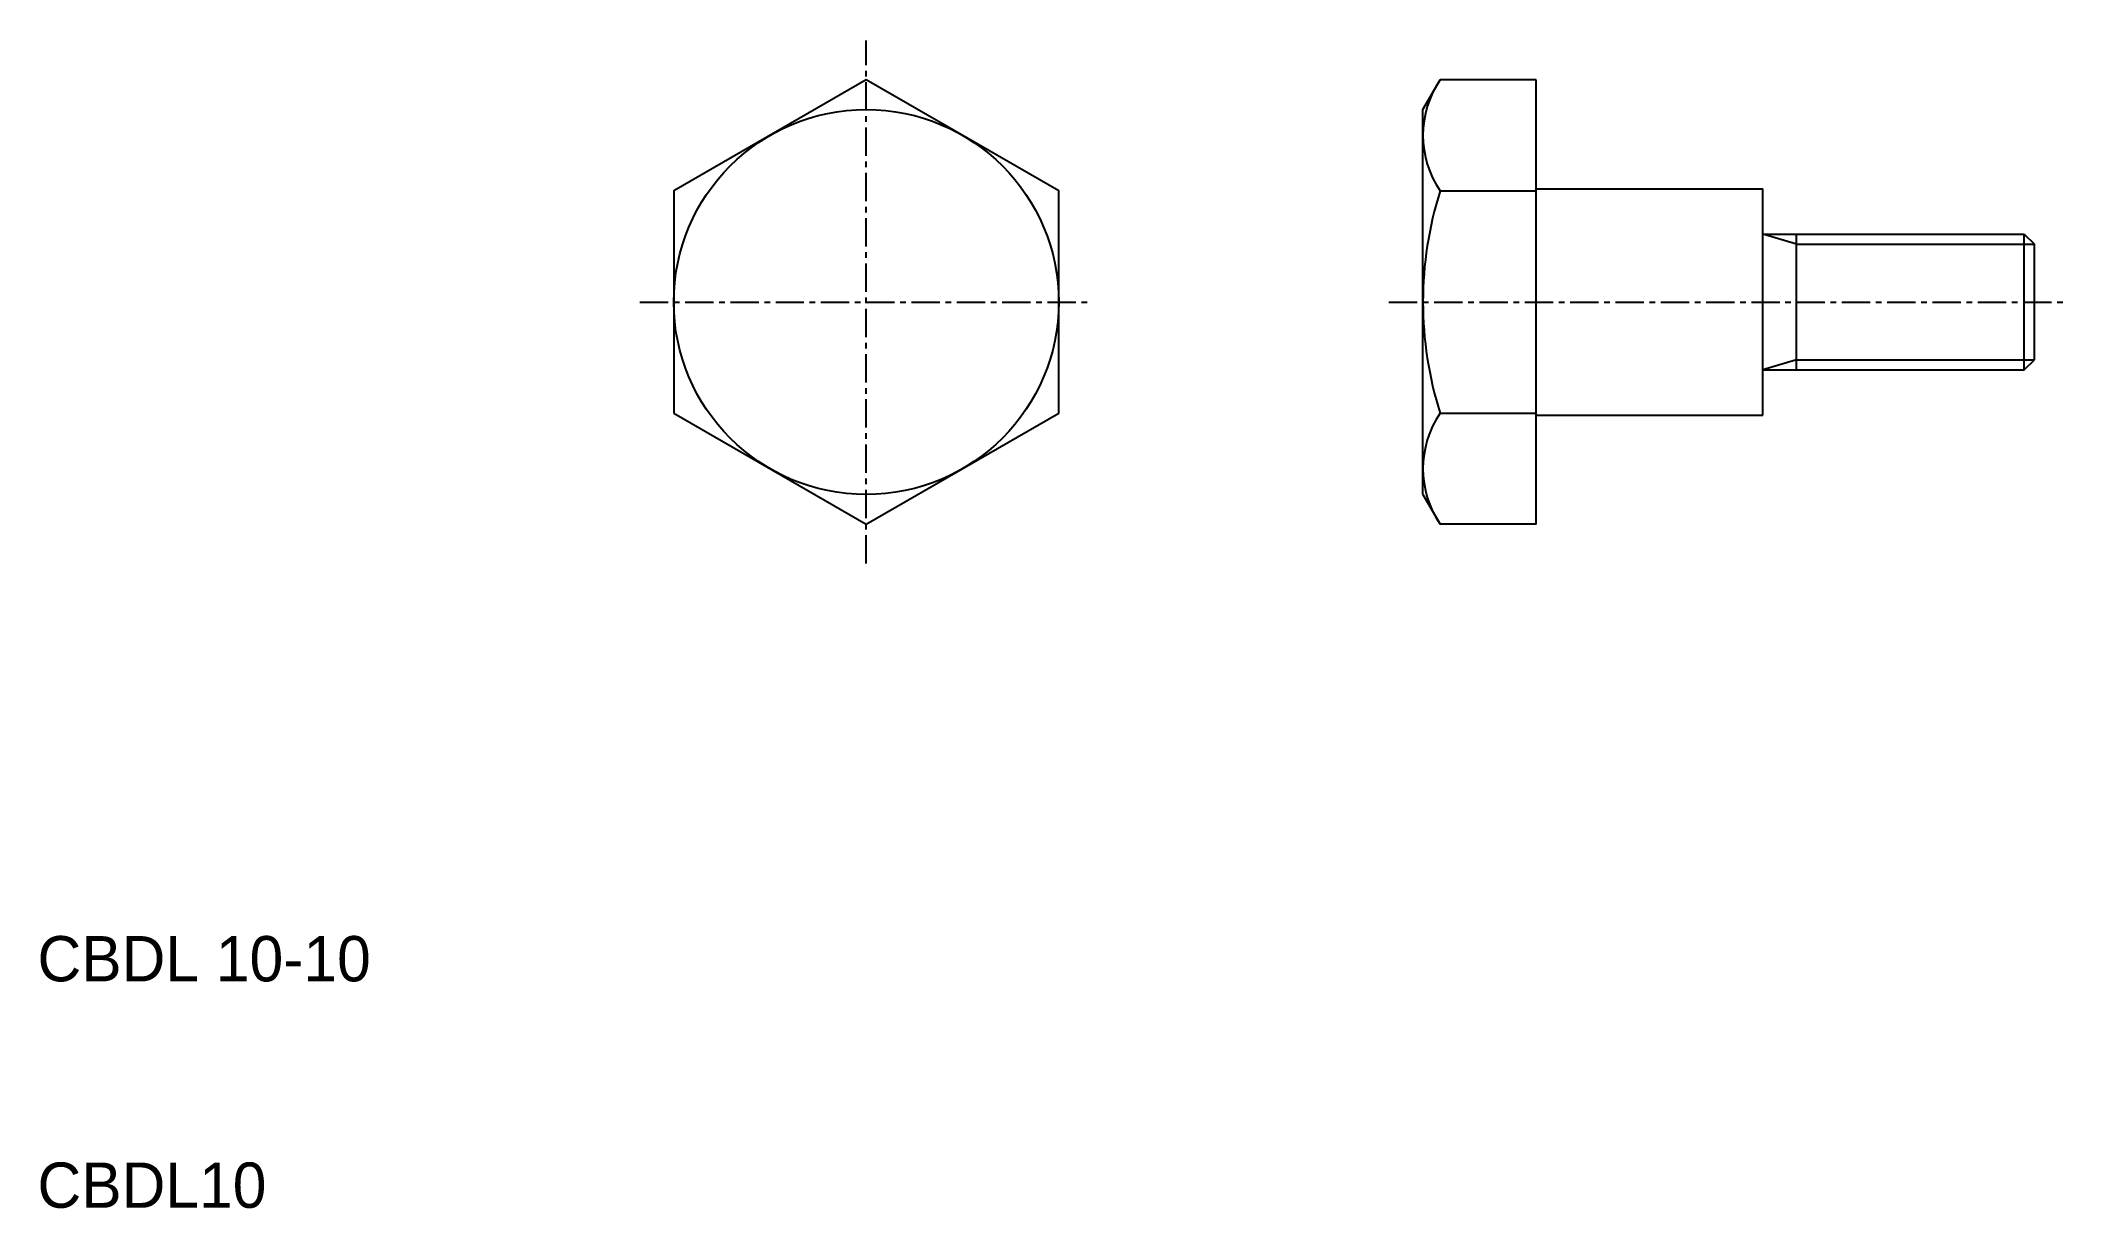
# Model space of a CAD drawing. Extents: x 5.4 to 94.9, y 5.2 to 56.8.
import ezdxf

# ---------------------------------------------------------------- set-up
doc = ezdxf.new("R2010")
doc.units = 0
doc.linetypes.add('CENTER', pattern=[2, 1.25, -0.25, 0.25, -0.25])
doc.layers.get('0').update_dxf_attribs({"linetype": 'CONTINUOUS'})
doc.layers.add('CENTER', color=1, linetype='CENTER')

msp = doc.modelspace()

# ---------------------------------------------------------------- linework, layer by layer
at = {"color": 7, "linetype": 'CONTINUOUS'}
for p, q in [((66.401, 53.747), (67.16, 55.062)), ((71.401, 55.062), (67.16, 55.062)), ((71.401, 35.432), (71.401, 55.062)), ((66.401, 36.747), (66.401, 53.747)), ((67.16, 50.154), (71.401, 50.154)), ((71.401, 50.247), (81.401, 50.247)), ((81.401, 40.247), (81.401, 50.247)), ((81.401, 48.247), (92.951, 48.247)), ((82.901, 42.247), (82.901, 48.247)), ((92.951, 42.247), (92.951, 48.247)), ((92.951, 48.247), (93.401, 47.797)), ((93.401, 42.697), (93.401, 47.797)), ((81.401, 42.247), (92.951, 42.247)), ((92.951, 42.247), (93.401, 42.697)), ((67.16, 40.339), (71.401, 40.339)), ((71.401, 40.247), (81.401, 40.247)), ((66.401, 36.747), (67.16, 35.432)), ((71.401, 35.432), (67.16, 35.432))]:
    msp.add_line(p, q, dxfattribs=at)
at = {"color": 3, "linetype": 'CONTINUOUS'}
for p, q in [((82.901, 47.797), (81.401, 48.247)), ((82.901, 47.797), (93.401, 47.797)), ((82.901, 42.697), (81.401, 42.247)), ((82.901, 42.697), (93.401, 42.697))]:
    msp.add_line(p, q, dxfattribs=at)
at = {"color": 7, "linetype": 'CONTINUOUS'}
msp.add_lwpolyline([(33.321, 40.339), (41.821, 35.432), (50.321, 40.339), (50.321, 50.154), (41.821, 55.062), (33.321, 50.154)], close=True, dxfattribs=at)
msp.add_circle((41.821, 45.247), 8.5, dxfattribs=at)
for centre, radius, start, end in [((70.746, 52.608), 4.345, 145.61575, 214.38425), ((82.642, 45.247), 16.241, 162.41205, 197.58795), ((70.746, 37.886), 4.345, 145.61575, 214.38425)]:
    msp.add_arc(centre, radius, start, end, dxfattribs=at)
at = {"layer": 'CENTER', "color": 1, "linetype": 'CENTER'}
for p, q in [((41.821, 33.7), (41.821, 56.794)), ((31.821, 45.247), (51.821, 45.247)), ((64.901, 45.247), (94.901, 45.247))]:
    msp.add_line(p, q, dxfattribs=at)

# ---------------------------------------------------------------- texts
at = {"color": 7, "linetype": 'CONTINUOUS'}
for s, p in [('CBDL 10-10', (5.227, 15.247)), ('CBDL10', (5.227, 5.247))]:
    msp.add_text(s, height=2, dxfattribs=at).set_placement(p)

doc.saveas('drawing.dxf')
